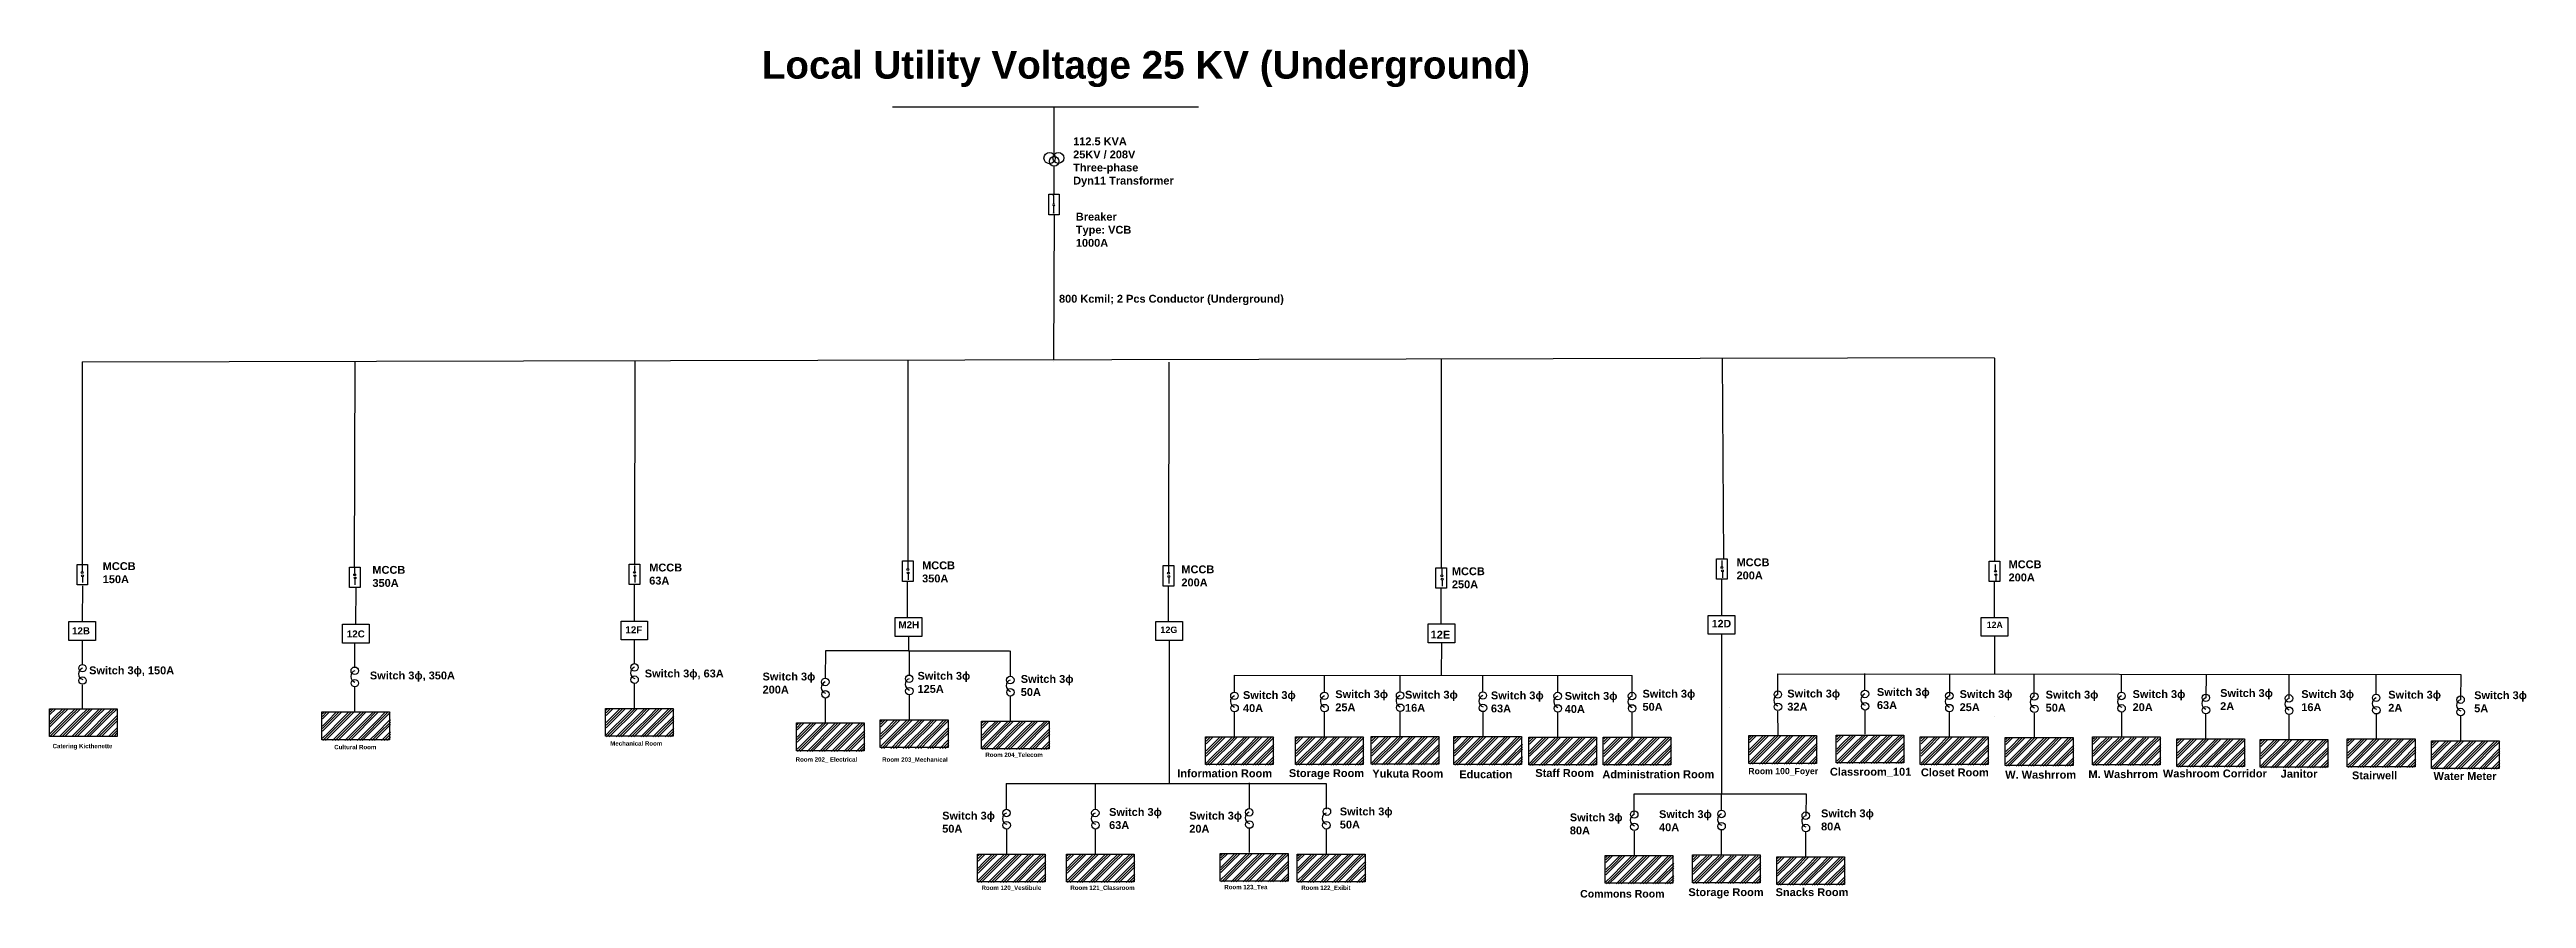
# Model space of a CAD drawing. Header units: inches. Extents: x -4755 to -1895, y -1750 to -770.
import ezdxf

# ---------------------------------------------------------------- set-up
doc = ezdxf.new("R2010")
doc.units = ezdxf.units.IN
doc.header["$MEASUREMENT"] = 0
doc.styles.get("Standard").update_dxf_attribs({"font": 'arialbd.ttf'})

msp = doc.modelspace()

# ---------------------------------------------------------------- hatches: boundary and pattern name
at = {"true_color": 0xc7c8ca}
h = msp.add_hatch(dxfattribs=at)
h.set_pattern_fill('GOST_GROUND', color=9)
h.set_pattern_definition([(45, (-24.855, 1132.601), (14.142136, 0), [20]), (45, (-21.855, 1132.601), (14.142136, 0), [20]), (45, (-18.855, 1132.601), (14.142136, 0), [20])])
h.paths.add_polyline_path([(-4754.6, -1531.1), (-4754.6, -1563.2), (-4676.4, -1563.2), (-4676.4, -1531.1)])
h = msp.add_hatch(dxfattribs=at)
h.set_pattern_fill('GOST_GROUND', color=9)
h.set_pattern_definition([(45, (290.412, 1128.088), (14.142136, 0), [20]), (45, (293.412, 1128.088), (14.142136, 0), [20]), (45, (296.412, 1128.088), (14.142136, 0), [20])])
h.paths.add_polyline_path([(-4361.1, -1535.6), (-4439.4, -1535.6), (-4439.4, -1567.8), (-4361.1, -1567.8)])
h = msp.add_hatch(dxfattribs=at)
h.set_pattern_fill('GOST_GROUND', color=9)
h.set_pattern_definition([(45, (617.89, 1132.146), (14.142136, 0), [20]), (45, (620.89, 1132.146), (14.142136, 0), [20]), (45, (623.89, 1132.146), (14.142136, 0), [20])])
h.paths.add_polyline_path([(-4033.6, -1531.6), (-4111.9, -1531.6), (-4111.9, -1563.7), (-4033.6, -1563.7)])
h = msp.add_hatch(dxfattribs=at)
h.set_pattern_fill('GOST_GROUND', color=9)
h.set_pattern_definition([(45, (838.255, 1115.306), (14.142136, 0), [20]), (45, (841.255, 1115.306), (14.142136, 0), [20]), (45, (844.255, 1115.306), (14.142136, 0), [20])])
h.paths.add_polyline_path([(-3813.3, -1548.4), (-3891.5, -1548.4), (-3891.5, -1580.5), (-3813.3, -1580.5)])
h = msp.add_hatch(dxfattribs=at)
h.set_pattern_fill('GOST_GROUND', color=9)
h.set_pattern_definition([(45, (935.151, 1118.96), (14.142136, 0), [20]), (45, (938.151, 1118.96), (14.142136, 0), [20]), (45, (941.151, 1118.96), (14.142136, 0), [20])])
h.paths.add_polyline_path([(-3716.4, -1544.8), (-3794.6, -1544.8), (-3794.6, -1576.9), (-3716.4, -1576.9)])
h = msp.add_hatch(dxfattribs=at)
h.set_pattern_fill('GOST_GROUND', color=9)
h.set_pattern_definition([(45, (1051.841, 1117.521), (14.142136, 0), [20]), (45, (1054.841, 1117.521), (14.142136, 0), [20]), (45, (1057.841, 1117.521), (14.142136, 0), [20])])
h.paths.add_polyline_path([(-3599.7, -1546.2), (-3677.9, -1546.2), (-3677.9, -1578.3), (-3599.7, -1578.3)])
h = msp.add_hatch(dxfattribs=at)
h.set_pattern_fill('GOST_GROUND', color=9)
h.set_pattern_definition([(45, (1310.654, 1099.317), (14.142136, 0), [20]), (45, (1313.654, 1099.317), (14.142136, 0), [20]), (45, (1316.654, 1099.317), (14.142136, 0), [20])])
h.paths.add_polyline_path([(-3340.9, -1564.4), (-3419.1, -1564.4), (-3419.1, -1596.5), (-3340.9, -1596.5)])
h = msp.add_hatch(dxfattribs=at)
h.set_pattern_fill('GOST_GROUND', color=9)
h.set_pattern_definition([(45, (1414.555, 1099.33), (14.142136, 0), [20]), (45, (1417.555, 1099.33), (14.142136, 0), [20]), (45, (1420.555, 1099.33), (14.142136, 0), [20])])
h.paths.add_polyline_path([(-3237, -1564.4), (-3315.2, -1564.4), (-3315.2, -1596.5), (-3237, -1596.5)])
h = msp.add_hatch(dxfattribs=at)
h.set_pattern_fill('GOST_GROUND', color=9)
h.set_pattern_definition([(45, (1501.962, 1099.724), (14.142136, 0), [20]), (45, (1504.962, 1099.724), (14.142136, 0), [20]), (45, (1507.962, 1099.724), (14.142136, 0), [20])])
h.paths.add_polyline_path([(-3149.6, -1564), (-3227.8, -1564), (-3227.8, -1596.1), (-3149.6, -1596.1)])
h = msp.add_hatch(dxfattribs=at)
h.set_pattern_fill('GOST_GROUND', color=9)
h.set_pattern_definition([(45, (1597.497, 1099.58), (14.142136, 0), [20]), (45, (1600.497, 1099.58), (14.142136, 0), [20]), (45, (1603.497, 1099.58), (14.142136, 0), [20])])
h.paths.add_polyline_path([(-3054, -1564.1), (-3132.3, -1564.1), (-3132.3, -1596.3), (-3054, -1596.3)])
h = msp.add_hatch(dxfattribs=at)
h.set_pattern_fill('GOST_GROUND', color=9)
h.set_pattern_definition([(45, (1683.917, 1098.984), (14.142136, 0), [20]), (45, (1686.917, 1098.984), (14.142136, 0), [20]), (45, (1689.917, 1098.984), (14.142136, 0), [20])])
h.paths.add_polyline_path([(-2967.6, -1564.7), (-3045.8, -1564.7), (-3045.8, -1596.9), (-2967.6, -1596.9)])
h = msp.add_hatch(dxfattribs=at)
h.set_pattern_fill('GOST_GROUND', color=9)
h.set_pattern_definition([(45, (1769.74, 1098.984), (14.142136, 0), [20]), (45, (1772.74, 1098.984), (14.142136, 0), [20]), (45, (1775.74, 1098.984), (14.142136, 0), [20])])
h.paths.add_polyline_path([(-2881.8, -1564.7), (-2960, -1564.7), (-2960, -1596.9), (-2881.8, -1596.9)])
h = msp.add_hatch(dxfattribs=at)
h.set_pattern_fill('GOST_GROUND', color=9)
h.set_pattern_definition([(45, (1938.031, 1100.774), (14.142136, 0), [20]), (45, (1941.031, 1100.774), (14.142136, 0), [20]), (45, (1944.031, 1100.774), (14.142136, 0), [20])])
h.paths.add_polyline_path([(-2713.5, -1562.9), (-2791.7, -1562.9), (-2791.7, -1595.1), (-2713.5, -1595.1)])
h = msp.add_hatch(dxfattribs=at)
h.set_pattern_fill('GOST_GROUND', color=9)
h.set_pattern_definition([(45, (2038.742, 1101.401), (14.142136, 0), [20]), (45, (2041.742, 1101.401), (14.142136, 0), [20]), (45, (2044.742, 1101.401), (14.142136, 0), [20])])
h.paths.add_polyline_path([(-2612.8, -1562.3), (-2691, -1562.3), (-2691, -1594.4), (-2612.8, -1594.4)])
h = msp.add_hatch(dxfattribs=at)
h.set_pattern_fill('GOST_GROUND', color=9)
h.set_pattern_definition([(45, (2136.09, 1099.332), (14.142136, 0), [20]), (45, (2139.09, 1099.332), (14.142136, 0), [20]), (45, (2142.09, 1099.332), (14.142136, 0), [20])])
h.paths.add_polyline_path([(-2515.5, -1564.4), (-2593.7, -1564.4), (-2593.7, -1596.5), (-2515.5, -1596.5)])
h = msp.add_hatch(dxfattribs=at)
h.set_pattern_fill('GOST_GROUND', color=9)
h.set_pattern_definition([(45, (2234.166, 1098.454), (14.142136, 0), [20]), (45, (2237.166, 1098.454), (14.142136, 0), [20]), (45, (2240.166, 1098.454), (14.142136, 0), [20])])
h.paths.add_polyline_path([(-2417.4, -1565.3), (-2495.6, -1565.3), (-2495.6, -1597.4), (-2417.4, -1597.4)])
h = msp.add_hatch(dxfattribs=at)
h.set_pattern_fill('GOST_GROUND', color=9)
h.set_pattern_definition([(45, (2334.877, 1099.081), (14.142136, 0), [20]), (45, (2337.877, 1099.081), (14.142136, 0), [20]), (45, (2340.877, 1099.081), (14.142136, 0), [20])])
h.paths.add_polyline_path([(-2316.7, -1564.6), (-2394.9, -1564.6), (-2394.9, -1596.8), (-2316.7, -1596.8)])
h = msp.add_hatch(dxfattribs=at)
h.set_pattern_fill('GOST_GROUND', color=9)
h.set_pattern_definition([(45, (2432.225, 1097.013), (14.142136, 0), [20]), (45, (2435.225, 1097.013), (14.142136, 0), [20]), (45, (2438.225, 1097.013), (14.142136, 0), [20])])
h.paths.add_polyline_path([(-2219.3, -1566.7), (-2297.5, -1566.7), (-2297.5, -1598.8), (-2219.3, -1598.8)])
h = msp.add_hatch(dxfattribs=at)
h.set_pattern_fill('GOST_GROUND', color=9)
h.set_pattern_definition([(45, (2528.328, 1096.256), (14.142136, 0), [20]), (45, (2531.328, 1096.256), (14.142136, 0), [20]), (45, (2534.328, 1096.256), (14.142136, 0), [20])])
h.paths.add_polyline_path([(-2123.2, -1567.5), (-2201.4, -1567.5), (-2201.4, -1599.6), (-2123.2, -1599.6)])
h = msp.add_hatch(dxfattribs=at)
h.set_pattern_fill('GOST_GROUND', color=9)
h.set_pattern_definition([(45, (2629.039, 1096.883), (14.142136, 0), [20]), (45, (2632.039, 1096.883), (14.142136, 0), [20]), (45, (2635.039, 1096.883), (14.142136, 0), [20])])
h.paths.add_polyline_path([(-2022.5, -1566.8), (-2100.7, -1566.8), (-2100.7, -1599), (-2022.5, -1599)])
h = msp.add_hatch(dxfattribs=at)
h.set_pattern_fill('GOST_GROUND', color=9)
h.set_pattern_definition([(45, (2726.387, 1094.814), (14.142136, 0), [20]), (45, (2729.387, 1094.814), (14.142136, 0), [20]), (45, (2732.387, 1094.814), (14.142136, 0), [20])])
h.paths.add_polyline_path([(-1925.2, -1568.9), (-2003.4, -1568.9), (-2003.4, -1601), (-1925.2, -1601)])
h = msp.add_hatch(dxfattribs=at)
h.set_pattern_fill('GOST_GROUND', color=9)
h.set_pattern_definition([(45, (1047.437, 963.934), (14.142136, 0), [20]), (45, (1050.437, 963.934), (14.142136, 0), [20]), (45, (1053.437, 963.934), (14.142136, 0), [20])])
h.paths.add_polyline_path([(-3604.1, -1699.8), (-3682.3, -1699.8), (-3682.3, -1731.9), (-3604.1, -1731.9)])
h = msp.add_hatch(dxfattribs=at)
h.set_pattern_fill('GOST_GROUND', color=9)
h.set_pattern_definition([(45, (1150.034, 963.934), (14.142136, 0), [20]), (45, (1153.034, 963.934), (14.142136, 0), [20]), (45, (1156.034, 963.934), (14.142136, 0), [20])])
h.paths.add_polyline_path([(-3501.5, -1699.8), (-3579.7, -1699.8), (-3579.7, -1731.9), (-3501.5, -1731.9)])
h = msp.add_hatch(dxfattribs=at)
h.set_pattern_fill('GOST_GROUND', color=9)
h.set_pattern_definition([(45, (1327.761, 964.741), (14.142136, 0), [20]), (45, (1330.761, 964.741), (14.142136, 0), [20]), (45, (1333.761, 964.741), (14.142136, 0), [20])])
h.paths.add_polyline_path([(-3323.8, -1699), (-3402, -1699), (-3402, -1731.1), (-3323.8, -1731.1)])
h = msp.add_hatch(dxfattribs=at)
h.set_pattern_fill('GOST_GROUND', color=9)
h.set_pattern_definition([(45, (1416.624, 963.934), (14.142136, 0), [20]), (45, (1419.624, 963.934), (14.142136, 0), [20]), (45, (1422.624, 963.934), (14.142136, 0), [20])])
h.paths.add_polyline_path([(-3234.9, -1699.8), (-3313.1, -1699.8), (-3313.1, -1731.9), (-3234.9, -1731.9)])
h = msp.add_hatch(dxfattribs=at)
h.set_pattern_fill('GOST_GROUND', color=9)
h.set_pattern_definition([(45, (1772.272, 962.205), (14.142136, 0), [20]), (45, (1775.272, 962.205), (14.142136, 0), [20]), (45, (1778.272, 962.205), (14.142136, 0), [20])])
h.paths.add_polyline_path([(-2879.3, -1701.5), (-2957.5, -1701.5), (-2957.5, -1733.6), (-2879.3, -1733.6)])
h = msp.add_hatch(dxfattribs=at)
h.set_pattern_fill('GOST_GROUND', color=9)
h.set_pattern_definition([(45, (1872.983, 962.832), (14.142136, 0), [20]), (45, (1875.983, 962.832), (14.142136, 0), [20]), (45, (1878.983, 962.832), (14.142136, 0), [20])])
h.paths.add_polyline_path([(-2778.6, -1700.9), (-2856.8, -1700.9), (-2856.8, -1733), (-2778.6, -1733)])
h = msp.add_hatch(dxfattribs=at)
h.set_pattern_fill('GOST_GROUND', color=9)
h.set_pattern_definition([(45, (1970.331, 960.764), (14.142136, 0), [20]), (45, (1973.331, 960.764), (14.142136, 0), [20]), (45, (1976.331, 960.764), (14.142136, 0), [20])])
h.paths.add_polyline_path([(-2681.2, -1703), (-2759.4, -1703), (-2759.4, -1735.1), (-2681.2, -1735.1)])

# ---------------------------------------------------------------- linework, layer by layer
for p, q in [((-3781.1, -835.7), (-3428.1, -835.7)), ((-3594.7, -891.1), (-3594.7, -835.7)), ((-3594.8, -936.9), (-3594.7, -904.5)), ((-3595.2, -938.5), (-3595.2, -947.9)), ((-3595.2, -949.9), (-3595.2, -958.2)), ((-3594.8, -960.5), (-3595.2, -1127.8)), ((-4717, -1130.6), (-4717.1, -1364.6)), ((-4717, -1130.6), (-2508.9, -1125.6)), ((-4402.3, -1367.7), (-4401.9, -1130)), ((-4078.9, -1129.8), (-4079, -1364.8)), ((-3763.5, -1128.7), (-3763.6, -1362.7)), ((-3620.6, -1128.4), (-3620.6, -1128.4)), ((-3595.2, -1127.8), (-3595.2, -1127.8)), ((-3595.2, -1129.5), (-3595.2, -1129.5)), ((-3462.4, -1130.7), (-3462.6, -1365.9)), ((-3147.7, -1127.5), (-3147.8, -1368.6)), ((-2821.5, -1357.9), (-2822.8, -1126.8)), ((-2508.9, -1126.2), (-2509, -1361.4)), ((-4717, -1365.7), (-4717, -1372.5)), ((-4402.4, -1368.2), (-4402.4, -1375)), ((-4079.2, -1365.6), (-4079.2, -1372.4)), ((-3763.6, -1362.4), (-3763.6, -1369.2)), ((-3462.7, -1366.6), (-3462.7, -1373.4)), ((-3146.9, -1369.7), (-3146.9, -1376.5)), ((-2823.5, -1360), (-2823.5, -1366.8)), ((-2507.9, -1364.4), (-2507.9, -1371.2)), ((-4716.7, -1389), (-4716.8, -1430.1)), ((-4716.6, -1378.7), (-4716.6, -1385.5)), ((-4402, -1381.2), (-4402, -1388)), ((-4400.8, -1433.6), (-4400.7, -1391.3)), ((-4400.7, -1391.3), (-4400.7, -1391.3)), ((-4079.6, -1387.8), (-4079.6, -1429.7)), ((-4078.8, -1378.5), (-4078.8, -1385.3)), ((-3764.3, -1384.8), (-3764.3, -1425.8)), ((-3763.2, -1375.3), (-3763.2, -1382.1)), ((-3462.8, -1389.4), (-3462.9, -1430.4)), ((-3462.3, -1379.5), (-3462.3, -1386.3)), ((-3148, -1392), (-3148, -1433)), ((-3146.5, -1382.6), (-3146.5, -1389.4)), ((-2823.9, -1382.3), (-2824, -1423.4)), ((-2823.1, -1373), (-2823.1, -1379.8)), ((-2509.2, -1384.4), (-2509.2, -1425.4)), ((-2507.5, -1377.3), (-2507.5, -1384.1)), ((-4716.8, -1452.4), (-4716.8, -1479.9)), ((-4402.4, -1455.4), (-4402.4, -1483)), ((-4079.4, -1451.5), (-4079.4, -1479)), ((-3762.9, -1447.7), (-3762.9, -1464.1)), ((-3461.9, -1452.3), (-3462, -1617.7)), ((-3147.4, -1454.9), (-3147.6, -1492.7)), ((-2824, -1445.2), (-2823.9, -1629.6)), ((-2508.7, -1447.5), (-2508.7, -1491.2)), ((-3858.8, -1464.1), (-3859.1, -1495.9)), ((-3762.9, -1464.1), (-3858.8, -1464.1)), ((-3762.9, -1464.1), (-3646, -1464.1)), ((-3762.2, -1464.6), (-3762.2, -1492.2)), ((-3645.5, -1464.1), (-3645.5, -1493.6)), ((-4716.8, -1503.4), (-4716.8, -1530.9)), ((-4402.4, -1506.4), (-4402.4, -1534)), ((-4079.4, -1502.4), (-4079.4, -1530)), ((-3762.1, -1515.6), (-3762.1, -1543.2)), ((-3386.5, -1511.9), (-3386.5, -1492.5)), ((-3386.5, -1492.5), (-2927.4, -1492.8)), ((-3282.6, -1511.9), (-3282.6, -1492.5)), ((-3195.2, -1511.5), (-3195.2, -1492.6)), ((-3099.6, -1511.6), (-3099.6, -1492.7)), ((-3013.2, -1512.2), (-3013.2, -1492.8)), ((-2927.4, -1516.5), (-2927.4, -1492.8)), ((-2759.1, -1514.7), (-2759.1, -1491)), ((-2759.1, -1491), (-1970.5, -1491.6)), ((-2658.4, -1509.8), (-2658.4, -1490.4)), ((-2658.2, -1491), (-2658.2, -1491)), ((-2560.8, -1491), (-2561, -1516.2)), ((-2508.7, -1491.2), (-2508.7, -1491.2)), ((-2462.9, -1517), (-2463, -1491.2)), ((-2362.2, -1512.1), (-2362.2, -1491.3)), ((-2362, -1493.3), (-2362, -1493.3)), ((-2264.6, -1491.4), (-2264.9, -1518.5)), ((-2168.8, -1519.2), (-2168.8, -1491.4)), ((-2068.1, -1514.3), (-2068.1, -1491.5)), ((-2067.9, -1495.5), (-2067.9, -1495.5)), ((-1970.5, -1491.6), (-1970.7, -1520.7)), ((-3859, -1519.3), (-3859, -1546.8)), ((-3645.4, -1517), (-3645.4, -1544.6)), ((-3386.6, -1535.2), (-3386.6, -1562.8)), ((-3282.7, -1535.2), (-3282.7, -1562.8)), ((-3195.3, -1534.8), (-3195.3, -1562.4)), ((-3099.8, -1535), (-3099.8, -1562.5)), ((-3013.4, -1535.6), (-3013.4, -1563.1)), ((-2927.5, -1535.6), (-2927.5, -1563.1)), ((-2815.3, -1530.2), (-2815.3, -1530.2)), ((-2759.3, -1533.8), (-2759.2, -1561.3)), ((-2658.5, -1533.2), (-2658.5, -1560.7)), ((-2658.2, -1524.7), (-2658.2, -1524.7)), ((-2561.2, -1535.2), (-2561.2, -1562.8)), ((-2508.7, -1540), (-2508.7, -1540)), ((-2463.1, -1536.1), (-2463.1, -1563.7)), ((-2362.4, -1535.5), (-2362.4, -1563)), ((-2362, -1527.1), (-2362, -1527.1)), ((-2265.1, -1537.6), (-2265.1, -1565.1)), ((-2169, -1538.3), (-2169, -1565.9)), ((-2068.2, -1537.7), (-2068.2, -1565.2)), ((-2067.9, -1529.3), (-2067.9, -1529.3)), ((-1970.9, -1539.8), (-1970.9, -1567.3)), ((-3649.9, -1617.7), (-3649.9, -1647.2)), ((-3649.9, -1617.7), (-3280.7, -1617.7)), ((-3547.3, -1617.7), (-3547.3, -1647.2)), ((-3369.6, -1616.9), (-3369.6, -1646.4)), ((-3280.7, -1617.7), (-3280.7, -1647.2)), ((-2924.8, -1653.3), (-2924.8, -1629.6)), ((-2924.8, -1629.6), (-2726.5, -1629.6)), ((-2824.1, -1648.4), (-2824.1, -1629)), ((-2823.9, -1629.6), (-2823.9, -1629.6)), ((-2726.5, -1629.6), (-2726.8, -1654.7)), ((-3649.8, -1670.6), (-3649.8, -1698.2)), ((-3547.2, -1670.6), (-3547.2, -1698.2)), ((-3369.5, -1669.8), (-3369.5, -1697.4)), ((-3280.7, -1670.6), (-3280.7, -1698.2)), ((-2925, -1672.4), (-2925, -1699.9)), ((-2824.3, -1671.7), (-2824.3, -1699.3)), ((-2823.9, -1663.3), (-2823.9, -1663.3)), ((-2727, -1673.8), (-2726.9, -1701.4))]:
    msp.add_line(p, q)
for points in [[(-3600.9, -936.9), (-3588.7, -936.9), (-3588.7, -960.5), (-3600.9, -960.5)], [(-4722.8, -1364.6), (-4710.6, -1364.6), (-4710.6, -1388.2), (-4722.8, -1388.2)], [(-4408.4, -1367.7), (-4396.1, -1367.7), (-4396.1, -1391.3), (-4408.4, -1391.3)], [(-4085.4, -1364.2), (-4073.2, -1364.2), (-4073.2, -1387.8), (-4085.4, -1387.8)], [(-3769.7, -1360.4), (-3757.5, -1360.4), (-3757.5, -1384), (-3769.7, -1384)], [(-3468.7, -1365.8), (-3456.5, -1365.8), (-3456.5, -1389.4), (-3468.7, -1389.4)], [(-3153.9, -1368.4), (-3141.7, -1368.4), (-3141.7, -1392), (-3153.9, -1392)], [(-2829.9, -1357.9), (-2817.7, -1357.9), (-2817.7, -1381.5), (-2829.9, -1381.5)], [(-2515, -1360.5), (-2502.8, -1360.5), (-2502.8, -1384.1), (-2515, -1384.1)], [(-4094.7, -1429.9), (-4064, -1429.9), (-4064, -1451.7), (-4094.7, -1451.7)], [(-3778.3, -1425.8), (-3747.6, -1425.8), (-3747.6, -1447.7), (-3778.3, -1447.7)], [(-2839.3, -1423.4), (-2808.6, -1423.4), (-2808.6, -1445.2), (-2839.3, -1445.2)], [(-2524.1, -1425.6), (-2493.4, -1425.6), (-2493.4, -1447.5), (-2524.1, -1447.5)], [(-4732.2, -1430.5), (-4701.5, -1430.5), (-4701.5, -1452.4), (-4732.2, -1452.4)], [(-4416.2, -1433.6), (-4385.5, -1433.6), (-4385.5, -1455.5), (-4416.2, -1455.5)], [(-3477.2, -1430.5), (-3446.5, -1430.5), (-3446.5, -1452.3), (-3477.2, -1452.3)], [(-3162.8, -1433.1), (-3132.1, -1433.1), (-3132.1, -1454.9), (-3162.8, -1454.9)], [(-4754.6, -1531.1), (-4676.4, -1531.1), (-4676.4, -1563.2), (-4754.6, -1563.2)], [(-4440.2, -1534.8), (-4361.9, -1534.8), (-4361.9, -1566.9), (-4440.2, -1566.9)], [(-4112.7, -1530.8), (-4034.5, -1530.8), (-4034.5, -1562.9), (-4112.7, -1562.9)], [(-3795.4, -1543.9), (-3717.2, -1543.9), (-3717.2, -1576.1), (-3795.4, -1576.1)], [(-3892.3, -1547.6), (-3814.1, -1547.6), (-3814.1, -1579.7), (-3892.3, -1579.7)], [(-3678.7, -1545.4), (-3600.5, -1545.4), (-3600.5, -1577.5), (-3678.7, -1577.5)], [(-3419.9, -1563.6), (-3341.7, -1563.6), (-3341.7, -1595.7), (-3419.9, -1595.7)], [(-3316, -1563.6), (-3237.8, -1563.6), (-3237.8, -1595.7), (-3316, -1595.7)], [(-3228.6, -1563.2), (-3150.4, -1563.2), (-3150.4, -1595.3), (-3228.6, -1595.3)], [(-3133.1, -1563.3), (-3054.9, -1563.3), (-3054.9, -1595.5), (-3133.1, -1595.5)], [(-3046.7, -1563.9), (-2968.4, -1563.9), (-2968.4, -1596.1), (-3046.7, -1596.1)], [(-2960.8, -1563.9), (-2882.6, -1563.9), (-2882.6, -1596.1), (-2960.8, -1596.1)], [(-2792.5, -1562.1), (-2714.3, -1562.1), (-2714.3, -1594.3), (-2792.5, -1594.3)], [(-2691.8, -1561.5), (-2613.6, -1561.5), (-2613.6, -1593.6), (-2691.8, -1593.6)], [(-2594.5, -1563.6), (-2516.3, -1563.6), (-2516.3, -1595.7), (-2594.5, -1595.7)], [(-2496.4, -1564.5), (-2418.2, -1564.5), (-2418.2, -1596.6), (-2496.4, -1596.6)], [(-2395.7, -1563.8), (-2317.5, -1563.8), (-2317.5, -1596), (-2395.7, -1596)], [(-2298.4, -1565.9), (-2220.1, -1565.9), (-2220.1, -1598), (-2298.4, -1598)], [(-2202.2, -1566.7), (-2124, -1566.7), (-2124, -1598.8), (-2202.2, -1598.8)], [(-2101.5, -1566), (-2023.3, -1566), (-2023.3, -1598.2), (-2101.5, -1598.2)], [(-2004.2, -1568.1), (-1926, -1568.1), (-1926, -1600.2), (-2004.2, -1600.2)], [(-3683.1, -1699), (-3604.9, -1699), (-3604.9, -1731.1), (-3683.1, -1731.1)], [(-3580.5, -1699), (-3502.3, -1699), (-3502.3, -1731.1), (-3580.5, -1731.1)], [(-3402.8, -1698.2), (-3324.6, -1698.2), (-3324.6, -1730.3), (-3402.8, -1730.3)], [(-3314, -1699), (-3235.7, -1699), (-3235.7, -1731.1), (-3314, -1731.1)], [(-2958.3, -1700.7), (-2880.1, -1700.7), (-2880.1, -1732.8), (-2958.3, -1732.8)], [(-2857.6, -1700.1), (-2779.4, -1700.1), (-2779.4, -1732.2), (-2857.6, -1732.2)], [(-2760.2, -1702.1), (-2682, -1702.1), (-2682, -1734.3), (-2760.2, -1734.3)]]:
    msp.add_lwpolyline(points, close=True)
for centre, radius in [((-3599.9, -895), 6.54), ((-3594.6, -898.8), 5.55), ((-3589.7, -894.9), 6.27), ((-3595.2, -938.3), 0.218), ((-3595.2, -958.5), 0.218), ((-4717, -1373.8), 1.09), ((-4079.1, -1373.6), 1.09), ((-3763.5, -1370.4), 1.09), ((-2823.5, -1368.1), 1.09), ((-2823.1, -1371.9), 1.09), ((-2507.8, -1372.4), 1.09), ((-4716.6, -1377.6), 1.09), ((-4402.3, -1376.3), 1.09), ((-4401.9, -1380.1), 1.09), ((-4078.7, -1377.5), 1.09), ((-3763.1, -1374.3), 1.09), ((-3462.6, -1374.6), 1.09), ((-3462.2, -1378.5), 1.09), ((-3146.9, -1377.7), 1.09), ((-3146.5, -1381.6), 1.09), ((-2507.4, -1376.3), 1.09), ((-4716.6, -1484.3), 4.31), ((-4402.2, -1487.3), 4.31), ((-4079.2, -1483.4), 4.31), ((-4716.5, -1498.6), 4.31), ((-4402.1, -1501.6), 4.31), ((-4079.1, -1497.6), 4.31), ((-3858.9, -1500.2), 4.31), ((-3858.7, -1514.5), 4.31), ((-3762, -1496.5), 4.31), ((-3761.8, -1510.8), 4.31), ((-3645.3, -1498), 4.31), ((-3645.1, -1512.2), 4.31), ((-3386.5, -1516.2), 4.31), ((-3282.6, -1516.2), 4.31), ((-3195.2, -1515.8), 4.31), ((-3099.6, -1515.9), 4.31), ((-3013.2, -1516.5), 4.31), ((-2927.4, -1516.5), 4.31), ((-2759.1, -1514.7), 4.31), ((-2658.4, -1514.1), 4.31), ((-2561, -1516.2), 4.31), ((-2462.9, -1517), 4.31), ((-2362.2, -1516.4), 4.31), ((-2264.9, -1518.5), 4.31), ((-2168.8, -1519.2), 4.31), ((-2068.1, -1518.6), 4.31), ((-3386.3, -1530.5), 4.31), ((-3282.4, -1530.4), 4.31), ((-3195, -1530), 4.31), ((-3099.5, -1530.2), 4.31), ((-3013.1, -1530.8), 4.31), ((-2927.2, -1530.8), 4.31), ((-2758.9, -1529), 4.31), ((-2658.2, -1528.4), 4.31), ((-2560.9, -1530.4), 4.31), ((-2462.8, -1531.3), 4.31), ((-2362.1, -1530.7), 4.31), ((-2264.7, -1532.8), 4.31), ((-2168.6, -1533.5), 4.31), ((-2067.9, -1532.9), 4.31), ((-1970.7, -1520.7), 4.31), ((-1970.6, -1535), 4.31), ((-3649.7, -1651.6), 4.31), ((-3547.1, -1651.6), 4.31), ((-3369.4, -1650.8), 4.31), ((-3279.7, -1650), 4.31), ((-2924.8, -1653.3), 4.31), ((-2824.1, -1652.7), 4.31), ((-2726.8, -1654.7), 4.31), ((-3649.5, -1665.8), 4.31), ((-3546.9, -1665.8), 4.31), ((-3369.2, -1665), 4.31), ((-3280.3, -1665.8), 4.31), ((-2924.7, -1667.6), 4.31), ((-2824, -1666.9), 4.31), ((-2726.6, -1669), 4.31)]:
    msp.add_circle(centre, radius)
for centre, radius, start, end in [((-3595.2, -949.2), 1.29, 21.048, 157.3628), ((-3595.1, -948.4), 1.56, 213.8852, 324.6283), ((-4714.4, -1490.8), 6.84, 108.6696, 253.4394), ((-4077, -1489.8), 6.84, 108.6696, 253.4394), ((-4400, -1493.8), 6.84, 108.6696, 253.4394), ((-3856.7, -1506.7), 6.84, 108.6696, 253.4394), ((-3759.8, -1503), 6.84, 108.6696, 253.4394), ((-3643.1, -1504.5), 6.84, 108.6696, 253.4394), ((-3193, -1522.3), 6.84, 108.6696, 253.4394), ((-2756.9, -1521.2), 6.84, 108.6696, 253.4394), ((-2656.2, -1520.6), 6.84, 108.6696, 253.4394), ((-3384.3, -1522.7), 6.84, 108.6696, 253.4394), ((-3280.4, -1522.7), 6.84, 108.6696, 253.4394), ((-3097.4, -1522.4), 6.84, 108.6696, 253.4394), ((-3011, -1523), 6.84, 108.6696, 253.4394), ((-2925.2, -1523), 6.84, 108.6696, 253.4394), ((-2558.8, -1522.7), 6.84, 108.6696, 253.4394), ((-2460.8, -1523.5), 6.84, 108.6696, 253.4394), ((-2360, -1522.9), 6.84, 108.6696, 253.4394), ((-2262.7, -1525), 6.84, 108.6696, 253.4394), ((-2166.6, -1525.7), 6.84, 108.6696, 253.4394), ((-2065.9, -1525.1), 6.84, 108.6696, 253.4394), ((-1968.5, -1527.2), 6.84, 108.6696, 253.4394), ((-3647.5, -1658.1), 6.84, 108.6696, 253.4394), ((-3544.9, -1658.1), 6.84, 108.6696, 253.4394), ((-3367.2, -1657.2), 6.84, 108.6696, 253.4394), ((-3278.3, -1658.1), 6.84, 108.6696, 253.4394), ((-2922.7, -1659.8), 6.84, 108.6696, 253.4394), ((-2821.9, -1659.2), 6.84, 108.6696, 253.4394), ((-2724.6, -1661.2), 6.84, 108.6696, 253.4394)]:
    msp.add_arc(centre, radius, start, end)

# ---------------------------------------------------------------- texts
for s, height, p in [('Local Utility Voltage 25 KV (Underground)', 31.929, (-3932.2, -803.3)), ('M2H', 8.11, (-3774.4, -1438.2)), ('12D', 8.72, (-2835.3, -1437.2)), ('12B', 8.11, (-4728.7, -1445.2)), ('12C', 8.11, (-4411.4, -1448.8)), ('12F', 8.11, (-4089.7, -1444)), ('12G', 7.44, (-3472, -1443.7)), ('12A', 7.16, (-2517.7, -1437.8)), ('Catering Kicthenette', 5.053, (-4751.1, -1576.8))]:
    msp.add_text(s, height=height).set_placement(p)
msp.add_text('12E', height=9.1, rotation=359.0135).set_placement((-3160, -1449.9))
at = {"attachment_point": 1}
for s, insert, char_height, width in [('112.5 KVA\\P25KV / 208V\\PThree-phase\\PDyn11 Transformer', (-3572.7, -871.2), 9.065, 179.631), ('Breaker\\PType: VCB \\P1000A', (-3569.6, -958.2), 9.07, 75.386), ('800 Kcmil; 2 Pcs Conductor (Underground)', (-3589, -1053), 9.065, 340.594), ('Cultural Room', (-4425.9, -1572.9), 5.053, 50.228), ('\\A1;Mechanical Room', (-4107.2, -1568.7), 5.053, 91.708), ('Room 202_ Electrical ', (-3893.1, -1587.2), 5.053, 71.964), ('Room 203_Mechanical', (-3793.2, -1587.4), 5.053, 76.392), ('Room 204_Telecom', (-3674.1, -1581.8), 5.053, 66.533), ('Information Room ', (-3452.4, -1601.2), 9.096, 138.973), ('Storage Room', (-3323.6, -1601), 9.096, 115.676), (' Yukuta Room', (-3230.8, -1601.5), 9.096, 110.529), (' Staff Room', (-3042.6, -1600.8), 9.096, 96.535), ('Room 100_Foyer ', (-2793.1, -1599.6), 7.163, 81.106), (' Classroom_101', (-2702.4, -1599.4), 9.096, 159.735), ('Closet Room', (-2593.8, -1600.1), 9.096, 107.109), ('Washroom Corridor', (-2314.4, -1601.4), 9.096, 159.735), ('Janitor', (-2178.4, -1601.7), 9.1, 44.424), (' Education ', (-3130.4, -1602.3), 9.096, 130.086), ('Administration Room', (-2961.6, -1602.3), 9.096, 159.735), ('W. Washrrom', (-2496.5, -1602.8), 9.096, 85.076), ('M. Washrrom', (-2400.4, -1602.2), 9.096, 159.735), ('Stairwell', (-2096.1, -1603.6), 9.1, 159.735), (' Water Meter', (-2005.5, -1604.4), 9.096, 159.735), ('Room 120_Vestibule', (-3678.5, -1735.4), 5.053, 72.805), ('Room 121_Classroom', (-3575.9, -1735.4), 5.053, 78.143), ('Room 123_Tea', (-3398.2, -1734.6), 5.053, 66.533), ('Room 122_Exibit', (-3309.3, -1735.4), 5.053, 66.533), ('Commons Room', (-2987.3, -1740.5), 8.723, 125.71), ('Storage Room', (-2862.3, -1738.5), 9.096, 159.735), ('Snacks Room', (-2761.6, -1738.5), 9.096, 159.735)]:
    msp.add_mtext(s, dxfattribs=dict(at, insert=insert, char_height=char_height, width=width))
for s, width, heights, insert, char_height in [('MCCB 150A', 0.651, [0], (-4693.2, -1361.9), 9.07), ('MCCB 350A', 0.651, [0], (-4381.8, -1366.2), 9.07), ('MCCB 63A', 0.651, [0], (-4062.2, -1363.5), 9.07), ('MCCB 350A', 0.651, [0], (-3747.1, -1361), 9.07), ('MCCB 200A', 0.651, [0], (-3447.7, -1365.6), 9.07), ('MCCB 250A', 0.651, [0], (-3135.4, -1367.8), 9.07), ('MCCB 200A', 0.651, [0], (-2806.7, -1357.5), 9.07), ('MCCB 200A', 0.651, [0], (-2492.6, -1359.8), 9.07), ('Switch 3ϕ, 150A', 160.534, [16.8], (-4708.9, -1482.3), 9.065), ('Switch 3ϕ, 63A', 93.519, [20.4], (-4067.3, -1485.9), 9.065), ('Switch 3ϕ, 350A', 114.348, [24.1], (-4384.7, -1488.2), 9.065), ('Switch 3ϕ\\P200A', 85.068, [30.8], (-3931.3, -1489.4), 9.07), ('Switch 3ϕ\\P125A', 85.068, [30.8], (-3752.4, -1488.6), 9.07), ('Switch 3ϕ\\P50A', 85.068, [30.8], (-3633.2, -1492.2), 9.07), ('Switch 3ϕ\\P40A', 85.068, [30.8], (-3376.6, -1510.8), 9.07), ('Switch 3ϕ\\P25A', 85.068, [30.8], (-3270, -1509.8), 9.07), ('Switch 3ϕ\\P16A', 85.068, [30.8], (-3189.5, -1510.4), 9.07), ('Switch 3ϕ\\P63A', 85.068, [30.8], (-3090.3, -1511.2), 9.07), ('Switch 3ϕ\\P40A', 85.068, [30.8], (-3005.1, -1511.8), 9.07), ('Switch 3ϕ\\P50A', 85.068, [30.8], (-2915.3, -1509.3), 9.07), ('Switch 3ϕ\\P32A', 85.068, [30.8], (-2748.1, -1509.1), 9.07), ('Switch 3ϕ\\P63A', 85.068, [30.8], (-2644.6, -1507.3), 9.07), ('Switch 3ϕ\\P25A', 85.068, [30.8], (-2549.1, -1509.7), 9.07), ('Switch 3ϕ\\P50A', 85.068, [30.8], (-2449.8, -1510.3), 9.07), ('Switch 3ϕ\\P20A', 85.068, [30.8], (-2349.4, -1509.7), 9.07), ('Switch 3ϕ\\P2A', 85.068, [30.8], (-2248.3, -1508.5), 9.07), ('Switch 3ϕ\\P16A', 85.068, [30.8], (-2154.6, -1509.7), 9.07), ('Switch 3ϕ\\P2A', 85.068, [30.8], (-2054.2, -1510.4), 9.07), ('Switch 3ϕ\\P5A', 85.068, [30.8], (-1955, -1511), 9.07), ('Switch 3ϕ\\P50A', 85.068, [30.8], (-3723.9, -1650.1), 9.07), ('Switch 3ϕ\\P63A', 85.068, [30.8], (-3531.2, -1645.9), 9.07), ('Switch 3ϕ\\P20A', 85.068, [30.8], (-3438.6, -1650.1), 9.07), ('Switch 3ϕ\\P50A', 85.068, [30.8], (-3264.8, -1645.3), 9.07), ('Switch 3ϕ\\P80A', 85.068, [30.8], (-2999.2, -1652.1), 9.07), ('Switch 3ϕ\\P40A', 85.068, [30.8], (-2896.2, -1648.4), 9.07), ('Switch 3ϕ\\P80A', 85.068, [30.8], (-2709.1, -1647.5), 9.07)]:
    msp.add_mtext_dynamic_manual_height_columns(s, width=width, gutter_width=45.3, heights=heights, dxfattribs=dict(at, insert=insert, char_height=char_height))

doc.saveas('drawing.dxf')
